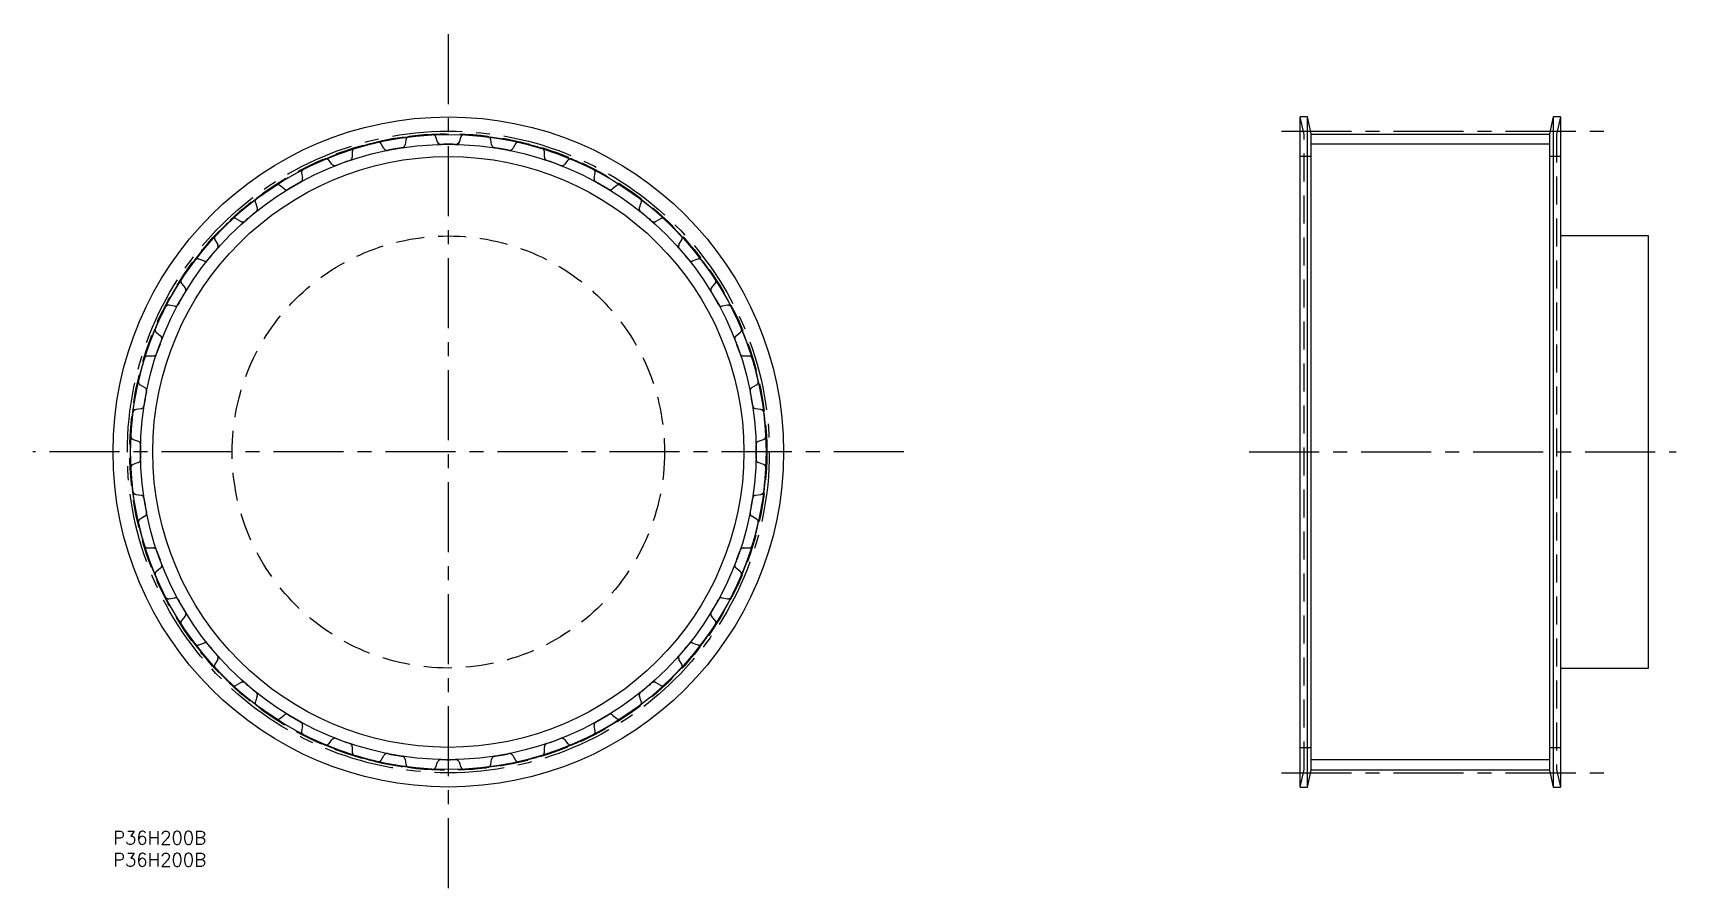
# Model space of a CAD drawing. Extents: x -18 to 354, y -13 to 181.
import ezdxf

# ---------------------------------------------------------------- set-up
doc = ezdxf.new("R2010")
doc.units = 0
doc.header["$LTSCALE"] = 0.5
for name, pattern in [('CENTER', [50.8, 31.75, -6.35, 6.35, -6.35]), ('DASHED', [19.05, 12.7, -6.35]), ('PHANTOM', [63.5, 31.75, -6.35, 6.35, -6.35, 6.35, -6.35])]:
    doc.linetypes.add(name, pattern=pattern)
for name, color, linetype in [('MSM_CENTER', 1, 'CENTER'), ('MSM_CONTINUOUS', 7, 'CONTINUOUS'), ('MSM_DASHED', 4, 'DASHED'), ('MSM_IMAGINARY', 6, 'PHANTOM'), ('MSM_NARROW', 5, 'CONTINUOUS'), ('MSM_PART_NUMBER', 7, 'CONTINUOUS')]:
    doc.layers.add(name, color=color, linetype=linetype)
doc.styles.get("Standard").update_dxf_attribs({"font": 'txt.shx', "height": 3, "bigfont": 'bigfont.shx'})

msp = doc.modelspace()

# ---------------------------------------------------------------- linework, layer by layer
at = {"layer": 'MSM_CENTER'}
for p, q in [((76, -12.93), (76, 181.07)), ((264.9, 158.76), (340.02, 158.76)), ((179.24, 86), (-18.19, 86)), ((257.55, 86), (354.35, 86)), ((264.9, 13.23), (340.16, 13.23))]:
    msp.add_line(p, q, dxfattribs=at)
msp.add_circle((76, 86), 72.77, dxfattribs=at)
at = {"layer": 'MSM_CONTINUOUS'}
for p, q in [((270.75, 162), (269.11, 162)), ((269.11, 10), (269.11, 162)), ((271.61, 158.2), (270.75, 162)), ((270.75, 10), (270.75, 162)), ((326.47, 162), (325.61, 158.2)), ((328.11, 162), (326.47, 162)), ((326.47, 162), (326.47, 10)), ((328.11, 162), (328.11, 10)), ((271.61, 13.8), (271.61, 158.2)), ((271.61, 158.08), (325.61, 158.08)), ((325.61, 158.2), (325.61, 13.8)), ((348.11, 135), (328.11, 135)), ((348.11, 37), (348.11, 135)), ((328.11, 37), (348.11, 37)), ((270.75, 10), (271.61, 13.8)), ((271.61, 13.92), (325.61, 13.92)), ((325.61, 13.8), (326.47, 10)), ((269.11, 10), (270.75, 10)), ((326.47, 10), (328.11, 10))]:
    msp.add_line(p, q, dxfattribs=at)
for radius in [76, 72.02, 67]:
    msp.add_circle((76, 86), radius, dxfattribs=at)
at = {"layer": 'MSM_DASHED'}
for p, q in [((270.01, 158.02), (269.11, 162)), ((328.11, 162), (327.21, 158.02)), ((66.39, 156.87), (66.18, 155.65)), ((73.58, 156.3), (73.15, 157.46)), ((78.85, 157.46), (78.42, 156.3)), ((85.82, 155.65), (85.61, 156.87)), ((270.01, 13.98), (270.01, 158.02)), ((327.21, 158.02), (327.21, 13.98)), ((54.23, 154.13), (54.23, 152.89)), ((61.41, 154.81), (60.79, 155.88)), ((91.21, 155.88), (90.59, 154.81)), ((97.77, 152.89), (97.77, 154.13)), ((271.61, 153), (269.11, 153)), ((328.11, 153), (325.61, 153)), ((42.73, 149.31), (42.95, 148.09)), ((49.68, 151.23), (48.88, 152.18)), ((103.12, 152.18), (102.32, 151.23)), ((109.05, 148.09), (109.27, 149.31)), ((38.75, 145.67), (37.8, 146.47)), ((114.2, 146.47), (113.25, 145.67)), ((32.25, 142.57), (32.67, 141.41)), ((119.33, 141.41), (119.75, 142.57)), ((28.96, 138.29), (27.88, 138.91)), ((124.12, 138.91), (123.04, 138.29)), ((23.09, 134.12), (23.71, 133.04)), ((128.29, 133.04), (128.91, 134.12)), ((20.59, 129.33), (19.43, 129.75)), ((132.57, 129.75), (131.41, 129.33)), ((15.53, 124.2), (16.33, 123.25)), ((135.67, 123.25), (136.47, 124.2)), ((13.91, 119.05), (12.69, 119.27)), ((139.31, 119.27), (138.09, 119.05)), ((9.82, 113.12), (10.77, 112.32)), ((141.23, 112.32), (142.18, 113.12)), ((9.11, 107.77), (7.87, 107.77)), ((144.13, 107.77), (142.89, 107.77)), ((6.12, 101.21), (7.19, 100.59)), ((144.81, 100.59), (145.88, 101.21)), ((6.35, 95.82), (5.13, 95.61)), ((146.87, 95.61), (145.65, 95.82)), ((4.54, 88.85), (5.7, 88.42)), ((146.3, 88.42), (147.46, 88.85)), ((5.7, 83.58), (4.54, 83.15)), ((147.46, 83.15), (146.3, 83.58)), ((5.13, 76.39), (6.35, 76.18)), ((145.65, 76.18), (146.87, 76.39)), ((7.19, 71.41), (6.12, 70.79)), ((145.88, 70.79), (144.81, 71.41)), ((7.87, 64.23), (9.11, 64.23)), ((142.89, 64.23), (144.13, 64.23)), ((10.77, 59.68), (9.82, 58.88)), ((142.18, 58.88), (141.23, 59.68)), ((12.69, 52.73), (13.91, 52.95)), ((138.09, 52.95), (139.31, 52.73)), ((16.33, 48.75), (15.53, 47.8)), ((136.47, 47.8), (135.67, 48.75)), ((19.43, 42.25), (20.59, 42.67)), ((131.41, 42.67), (132.57, 42.25)), ((23.71, 38.96), (23.09, 37.88)), ((128.91, 37.88), (128.29, 38.96)), ((27.88, 33.09), (28.96, 33.71)), ((123.04, 33.71), (124.12, 33.09)), ((32.67, 30.59), (32.25, 29.43)), ((119.75, 29.43), (119.33, 30.59)), ((37.8, 25.53), (38.75, 26.33)), ((113.25, 26.33), (114.2, 25.53)), ((42.95, 23.91), (42.73, 22.69)), ((109.27, 22.69), (109.05, 23.91)), ((48.88, 19.82), (49.68, 20.77)), ((54.23, 19.11), (54.23, 17.87)), ((97.77, 17.87), (97.77, 19.11)), ((102.32, 20.77), (103.12, 19.82)), ((269.11, 19), (271.61, 19)), ((325.61, 19), (328.11, 19)), ((60.79, 16.12), (61.41, 17.19)), ((66.18, 16.35), (66.39, 15.13)), ((73.15, 14.54), (73.58, 15.7)), ((78.42, 15.7), (78.85, 14.54)), ((85.61, 15.13), (85.82, 16.35)), ((90.59, 17.19), (91.21, 16.12)), ((269.11, 10), (270.01, 13.98)), ((327.21, 13.98), (328.11, 10))]:
    msp.add_line(p, q, dxfattribs=at)
for radius in [72.2, 49]:
    msp.add_circle((76, 86), radius, dxfattribs=at)
for centre, radius, start, end in [((67.18, 156.73), 0.8, 97.1063, 170), ((76, 86), 72.08, 92.8937, 97.1063), ((72.4, 157.19), 0.8, 20, 92.8937), ((79.6, 157.19), 0.8, 87.1063, 160), ((76, 86), 72.08, 82.8937, 87.1063), ((84.82, 156.73), 0.8, 10, 82.8937), ((53.43, 152.89), 0.8, 288.6439, 0), ((55.03, 154.13), 0.8, 107.1063, 180), ((76, 86), 72.08, 102.8937, 107.1063), ((60.09, 155.48), 0.8, 30, 102.8937), ((62.1, 155.21), 0.8, 210, 281.3561), ((76, 86), 69.79, 98.6439, 101.3561), ((65.39, 155.79), 0.8, 278.6439, 350), ((74.33, 156.57), 0.8, 200, 271.3561), ((76, 86), 69.79, 88.6439, 91.3561), ((77.67, 156.57), 0.8, 268.6439, 340), ((86.61, 155.79), 0.8, 190, 261.3561), ((76, 86), 69.79, 78.6439, 81.3561), ((89.9, 155.21), 0.8, 258.6439, 330), ((91.91, 155.48), 0.8, 77.1063, 150), ((76, 86), 72.08, 72.8937, 77.1063), ((96.97, 154.13), 0.8, 360, 72.8937), ((98.57, 152.89), 0.8, 180, 251.3561), ((43.52, 149.45), 0.8, 117.1063, 190), ((76, 86), 72.08, 112.8937, 117.1063), ((48.27, 151.67), 0.8, 40, 112.8937), ((50.29, 151.74), 0.8, 220, 291.3561), ((76, 86), 69.79, 108.6439, 111.3561), ((76, 86), 69.79, 68.6439, 71.3561), ((101.71, 151.74), 0.8, 248.6439, 320), ((103.73, 151.67), 0.8, 67.1063, 140), ((76, 86), 72.08, 62.8937, 67.1063), ((108.48, 149.45), 0.8, 350, 62.8937), ((76, 86), 72.08, 122.8937, 127.1063), ((37.29, 145.85), 0.8, 50, 122.8937), ((39.27, 146.28), 0.8, 230, 301.3561), ((76, 86), 69.79, 118.6439, 121.3561), ((42.16, 147.95), 0.8, 298.6439, 10), ((109.84, 147.95), 0.8, 170, 241.3561), ((76, 86), 69.79, 58.6439, 61.3561), ((112.73, 146.28), 0.8, 238.6439, 310), ((114.71, 145.85), 0.8, 57.1063, 130), ((76, 86), 72.08, 52.8937, 57.1063), ((33, 142.85), 0.8, 127.1063, 200), ((119, 142.85), 0.8, 340, 52.8937), ((76, 86), 72.08, 132.8937, 137.1063), ((27.48, 138.22), 0.8, 60, 132.8937), ((29.36, 138.99), 0.8, 240, 311.3561), ((76, 86), 69.79, 128.6439, 131.3561), ((31.92, 141.13), 0.8, 308.6439, 20), ((120.08, 141.13), 0.8, 160, 231.3561), ((76, 86), 69.79, 48.6439, 51.3561), ((122.64, 138.99), 0.8, 228.6439, 300), ((124.52, 138.22), 0.8, 47.1063, 120), ((76, 86), 72.08, 42.8937, 47.1063), ((23.78, 134.52), 0.8, 137.1063, 210), ((128.22, 134.52), 0.8, 330, 42.8937), ((76, 86), 69.79, 138.6439, 141.3561), ((23.01, 132.64), 0.8, 318.6439, 30), ((128.99, 132.64), 0.8, 150, 221.3561), ((76, 86), 69.79, 38.6439, 41.3561), ((76, 86), 72.08, 142.8937, 147.1063), ((19.15, 129), 0.8, 70, 142.8937), ((20.87, 130.08), 0.8, 250, 321.3561), ((131.13, 130.08), 0.8, 218.6439, 290), ((132.85, 129), 0.8, 37.1063, 110), ((76, 86), 72.08, 32.8937, 37.1063), ((16.15, 124.71), 0.8, 147.1063, 220), ((15.72, 122.73), 0.8, 328.6439, 40), ((136.28, 122.73), 0.8, 140, 211.3561), ((135.85, 124.71), 0.8, 320, 32.8937), ((12.55, 118.48), 0.8, 80, 152.8937), ((14.05, 119.84), 0.8, 260, 331.3561), ((76, 86), 69.79, 148.6439, 151.3561), ((76, 86), 69.79, 28.6439, 31.3561), ((137.95, 119.84), 0.8, 208.6439, 280), ((139.45, 118.48), 0.8, 27.1063, 100), ((76, 86), 72.08, 152.8937, 157.1063), ((76, 86), 72.08, 22.8937, 27.1063), ((10.33, 113.73), 0.8, 157.1063, 230), ((10.26, 111.71), 0.8, 338.6439, 50), ((141.74, 111.71), 0.8, 130, 201.3561), ((141.67, 113.73), 0.8, 310, 22.8937), ((9.11, 108.57), 0.8, 270, 341.3561), ((76, 86), 69.79, 158.6439, 161.3561), ((76, 86), 69.79, 18.6439, 21.3561), ((142.89, 108.57), 0.8, 198.6439, 270), ((76, 86), 72.08, 162.8937, 167.1063), ((7.87, 106.97), 0.8, 90, 162.8937), ((144.13, 106.97), 0.8, 17.1063, 90), ((76, 86), 72.08, 12.8937, 17.1063), ((6.52, 101.91), 0.8, 167.1063, 240), ((6.79, 99.9), 0.8, 348.6439, 60), ((145.21, 99.9), 0.8, 120, 191.3561), ((145.48, 101.91), 0.8, 300, 12.8937), ((76, 86), 69.79, 168.6439, 171.3561), ((76, 86), 69.79, 8.6439, 11.3561), ((76, 86), 72.08, 172.8937, 177.1063), ((5.27, 94.82), 0.8, 100, 172.8937), ((6.21, 96.61), 0.8, 280, 351.3561), ((145.79, 96.61), 0.8, 188.6439, 260), ((146.73, 94.82), 0.8, 7.1063, 80), ((76, 86), 72.08, 2.8937, 7.1063), ((4.81, 89.6), 0.8, 177.1063, 250), ((147.19, 89.6), 0.8, 290, 2.8937), ((5.43, 87.67), 0.8, 358.6439, 70), ((76, 86), 69.79, 178.6439, 181.3561), ((146.57, 87.67), 0.8, 110, 181.3561), ((76, 86), 69.79, 358.6439, 1.3561), ((4.81, 82.4), 0.8, 110, 182.8937), ((76, 86), 72.08, 182.8937, 187.1063), ((5.43, 84.33), 0.8, 290, 1.3561), ((146.57, 84.33), 0.8, 178.6439, 250), ((147.19, 82.4), 0.8, 357.1063, 70), ((76, 86), 72.08, 352.8937, 357.1063), ((5.27, 77.18), 0.8, 187.1063, 260), ((6.21, 75.39), 0.8, 8.6439, 80), ((76, 86), 69.79, 188.6439, 191.3561), ((76, 86), 69.79, 348.6439, 351.3561), ((145.79, 75.39), 0.8, 100, 171.3561), ((146.73, 77.18), 0.8, 280, 352.8937), ((6.52, 70.09), 0.8, 120, 192.8937), ((6.79, 72.1), 0.8, 300, 11.3561), ((145.21, 72.1), 0.8, 168.6439, 240), ((145.48, 70.09), 0.8, 347.1063, 60), ((76, 86), 72.08, 192.8937, 197.1063), ((76, 86), 72.08, 342.8937, 347.1063), ((7.87, 65.03), 0.8, 197.1063, 270), ((9.11, 63.43), 0.8, 18.6439, 90), ((76, 86), 69.79, 198.6439, 201.3561), ((76, 86), 69.79, 338.6439, 341.3561), ((142.89, 63.43), 0.8, 90, 161.3561), ((144.13, 65.03), 0.8, 270, 342.8937), ((10.26, 60.29), 0.8, 310, 21.3561), ((141.74, 60.29), 0.8, 158.6439, 230), ((10.33, 58.27), 0.8, 130, 202.8937), ((76, 86), 72.08, 202.8937, 207.1063), ((76, 86), 72.08, 332.8937, 337.1063), ((141.67, 58.27), 0.8, 337.1063, 50), ((12.55, 53.52), 0.8, 207.1063, 280), ((14.05, 52.16), 0.8, 28.6439, 100), ((76, 86), 69.79, 208.6439, 211.3561), ((76, 86), 69.79, 328.6439, 331.3561), ((137.95, 52.16), 0.8, 80, 151.3561), ((139.45, 53.52), 0.8, 260, 332.8937), ((15.72, 49.27), 0.8, 320, 31.3561), ((136.28, 49.27), 0.8, 148.6439, 220), ((16.15, 47.29), 0.8, 140, 212.8937), ((76, 86), 72.08, 212.8937, 217.1063), ((76, 86), 72.08, 322.8937, 327.1063), ((135.85, 47.29), 0.8, 327.1063, 40), ((19.15, 43), 0.8, 217.1063, 290), ((20.87, 41.92), 0.8, 38.6439, 110), ((76, 86), 69.79, 218.6439, 221.3561), ((76, 86), 69.79, 318.6439, 321.3561), ((131.13, 41.92), 0.8, 70, 141.3561), ((132.85, 43), 0.8, 250, 322.8937), ((23.78, 37.48), 0.8, 150, 222.8937), ((23.01, 39.36), 0.8, 330, 41.3561), ((128.99, 39.36), 0.8, 138.6439, 210), ((128.22, 37.48), 0.8, 317.1063, 30), ((76, 86), 72.08, 222.8937, 227.1063), ((29.36, 33.01), 0.8, 48.6439, 120), ((76, 86), 69.79, 228.6439, 231.3561), ((76, 86), 69.79, 308.6439, 311.3561), ((122.64, 33.01), 0.8, 60, 131.3561), ((76, 86), 72.08, 312.8937, 317.1063), ((27.48, 33.78), 0.8, 227.1063, 300), ((31.92, 30.87), 0.8, 340, 51.3561), ((120.08, 30.87), 0.8, 128.6439, 200), ((124.52, 33.78), 0.8, 240, 312.8937), ((33, 29.15), 0.8, 160, 232.8937), ((76, 86), 72.08, 232.8937, 237.1063), ((39.27, 25.72), 0.8, 58.6439, 130), ((76, 86), 69.79, 238.6439, 241.3561), ((76, 86), 69.79, 298.6439, 301.3561), ((112.73, 25.72), 0.8, 50, 121.3561), ((76, 86), 72.08, 302.8937, 307.1063), ((119, 29.15), 0.8, 307.1063, 20), ((37.29, 26.15), 0.8, 237.1063, 310), ((42.16, 24.05), 0.8, 350, 61.3561), ((43.52, 22.55), 0.8, 170, 242.8937), ((108.48, 22.55), 0.8, 297.1063, 10), ((109.84, 24.05), 0.8, 118.6439, 190), ((114.71, 26.15), 0.8, 230, 302.8937), ((76, 86), 72.08, 242.8937, 247.1063), ((48.27, 20.33), 0.8, 247.1063, 320), ((50.29, 20.26), 0.8, 68.6439, 140), ((76, 86), 69.79, 248.6439, 251.3561), ((53.43, 19.11), 0.8, 0, 71.3561), ((98.57, 19.11), 0.8, 108.6439, 180), ((76, 86), 69.79, 288.6439, 291.3561), ((101.71, 20.26), 0.8, 40, 111.3561), ((103.73, 20.33), 0.8, 220, 292.8937), ((76, 86), 72.08, 292.8937, 297.1063), ((55.03, 17.87), 0.8, 180, 252.8937), ((76, 86), 72.08, 252.8937, 257.1063), ((60.09, 16.52), 0.8, 257.1063, 330), ((62.1, 16.79), 0.8, 78.6439, 150), ((76, 86), 69.79, 258.6439, 261.3561), ((65.39, 16.21), 0.8, 10, 81.3561), ((67.18, 15.27), 0.8, 190, 262.8937), ((74.33, 15.43), 0.8, 88.6439, 160), ((76, 86), 69.79, 268.6439, 271.3561), ((77.67, 15.43), 0.8, 20, 91.3561), ((84.82, 15.27), 0.8, 277.1063, 350), ((86.61, 16.21), 0.8, 98.6439, 170), ((76, 86), 69.79, 278.6439, 281.3561), ((89.9, 16.79), 0.8, 30, 101.3561), ((91.91, 16.52), 0.8, 210, 282.8937), ((76, 86), 72.08, 282.8937, 287.1063), ((96.97, 17.87), 0.8, 287.1063, 0), ((76, 86), 72.08, 262.8937, 267.1063), ((72.4, 14.81), 0.8, 267.1063, 340), ((79.6, 14.81), 0.8, 200, 272.8937), ((76, 86), 72.08, 272.8937, 277.1063)]:
    msp.add_arc(centre, radius, start, end, dxfattribs=at)
at = {"layer": 'MSM_IMAGINARY'}
msp.add_circle((76, 86), 72.08, dxfattribs=at)
at = {"layer": 'MSM_NARROW'}
for p, q in [((73.58, 156.3), (73.78, 155.75)), ((78.42, 156.3), (78.22, 155.75)), ((325.61, 155.79), (271.61, 155.79)), ((325.61, 16.21), (271.61, 16.21))]:
    msp.add_line(p, q, dxfattribs=at)
msp.add_circle((76, 86), 69.79, dxfattribs=at)

# ---------------------------------------------------------------- texts
at = {"layer": 'MSM_PART_NUMBER'}
for p in [(0, -3), (0, -7.99)]:
    msp.add_text('P36H200B', height=3, dxfattribs=at).set_placement(p)

doc.saveas('drawing.dxf')
